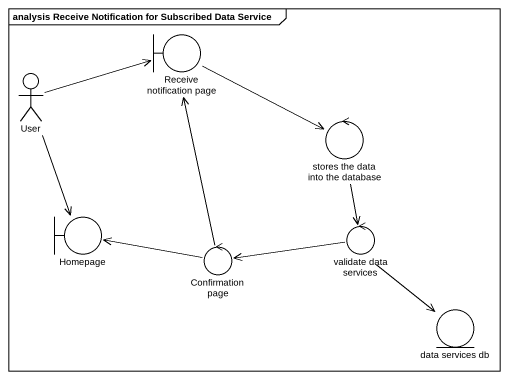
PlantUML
@startuml
mainframe analysis Receive Notification for Subscribed Data Service
boundary "Receive notification page" as Receive_notification_page
actor User
control "stores the data into the database" as stores_the_data_into_the
boundary Homepage
control "validate data services" as validate_data_services
control "Confirmation page" as Confirmation_page
entity "data services db" as data_services_db
Receive_notification_page -right-> stores_the_data_into_the
User -right-> Receive_notification_page
User --> Homepage
stores_the_data_into_the --> validate_data_services
validate_data_services -left-> Confirmation_page
validate_data_services --> data_services_db
Confirmation_page -up-> Receive_notification_page
Confirmation_page -left-> Homepage
@enduml
